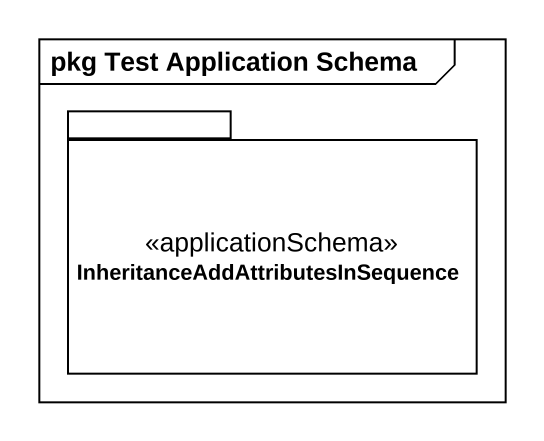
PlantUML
@startuml
mainframe pkg Test Application Schema
package "InheritanceAddAttributesInSequence" as InheritanceAddAttributesInSe <<applicationSchema>> {
}
@enduml
